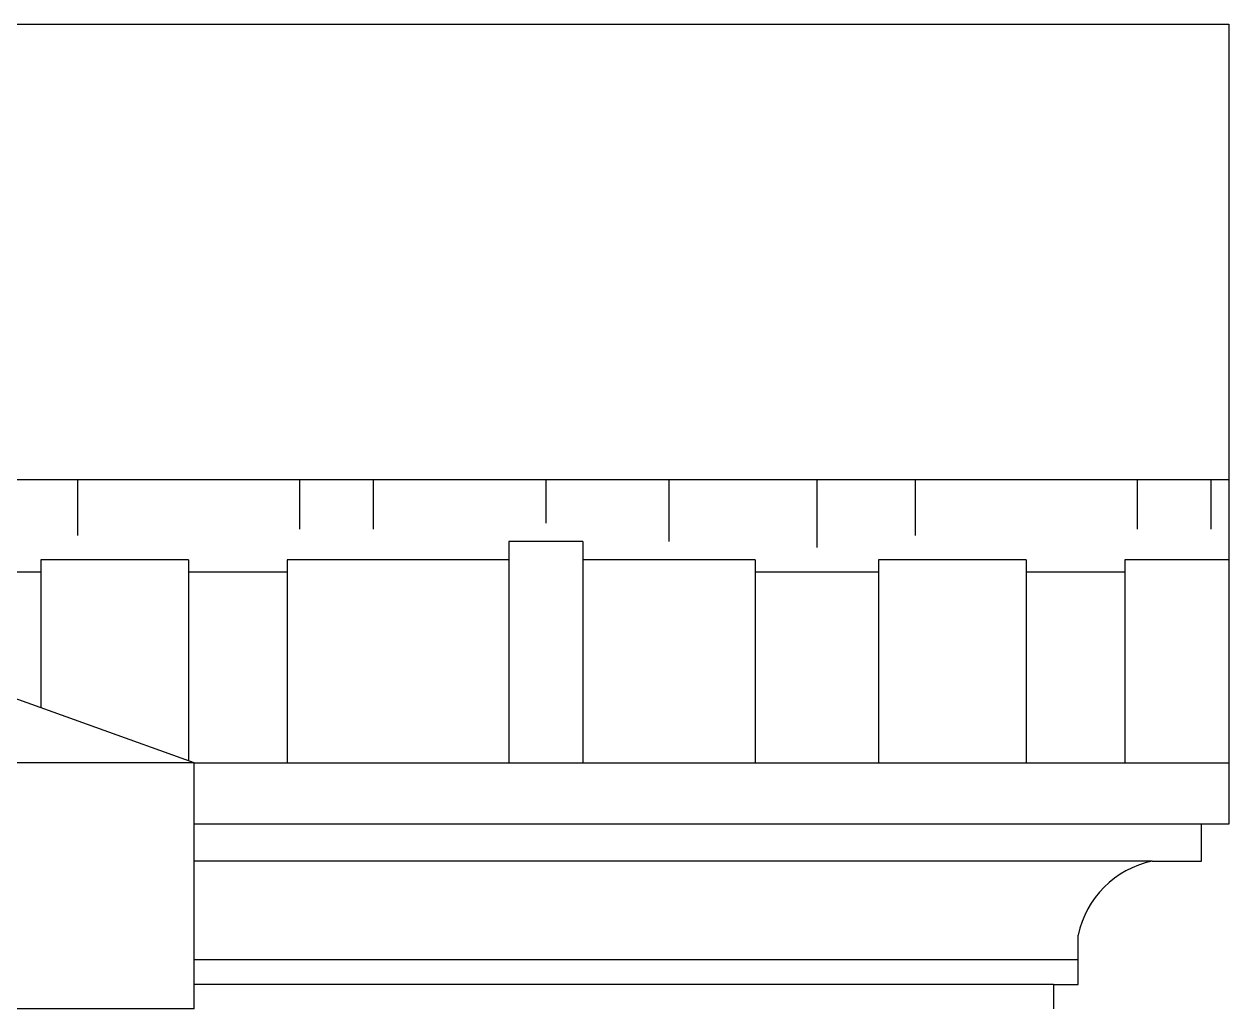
# Model space of a CAD drawing. Header units: inches. Extents: x 1397 to 20304, y -27267 to -746.
# Drawn here: x 17744.67 to 17769.12, y -22153.44 to -22133.44 of the extents above; entities that cross this region are included whole.
import ezdxf

# ---------------------------------------------------------------- set-up
doc = ezdxf.new("R2010")
doc.units = ezdxf.units.IN
doc.header["$LTSCALE"] = 17
doc.header["$MEASUREMENT"] = 0
doc.layers.add('25 BOT BAR', color=12, linetype='Continuous', lineweight=25)

# ---------------------------------------------------------------- blocks, each defined once
blk = doc.blocks.new('A$C261f3448')
blk.add_line((0, 0), (40, 0))

msp = doc.modelspace()

# ---------------------------------------------------------------- hatches: boundary and pattern name
at = {"layer": '25 BOT BAR'}
h = msp.add_hatch(dxfattribs=at)
h.set_pattern_fill('AR-RSHKE', color=8, scale=0.5, angle=180)
h.set_pattern_definition([(180, (0, -832.328), (-12.75, -6), [3, -2.5, 3.5, -1.5, 4.5, -2]), (180, (-3, -832.578), (-12.75, -6), [2.5, -9.5, 2, -3]), (180, (-9, -831.953), (-12.75, -6), [1.5, -15.5]), (270, (0, -832.328), (4.25, -6), [5.75, -18.25]), (270, (-3, -832.328), (4.25, -6), [5.625, -18.375]), (270, (-5.5, -832.328), (4.25, -6), [5.25, -18.75]), (270, (-9, -831.953), (4.25, -6), [5.75, -18.25]), (270, (-10.5, -831.953), (4.25, -6), [5.75, -18.25]), (270, (-15, -832.328), (4.25, -6), [5.5, -18.5])])
h.paths.add_polyline_path([(17769.12, -22142.689), (17732.12, -22142.689), (17748.12, -22148.439), (17769.12, -22148.439), (17769.12, -22148.439)])

# ---------------------------------------------------------------- linework, layer by layer
for p, q in [((17769.12, -22133.439), (17769.12, -22148.439)), ((17748.12, -22148.439), (17729.12, -22141.611)), ((17732.12, -22142.689), (17769.12, -22142.689)), ((17748.12, -22148.439), (17729.12, -22148.439)), ((17748.12, -22153.439), (17748.12, -22148.439)), ((17748.12, -22148.439), (17769.12, -22148.439)), ((17748.12, -22153.439), (17748.12, -22148.439)), ((17769.12, -22148.439), (17769.12, -22149.69)), ((17769.12, -22149.69), (17748.12, -22149.69)), ((17768.561, -22150.439), (17768.561, -22149.69)), ((17767.561, -22150.439), (17748.12, -22150.439)), ((17767.561, -22150.439), (17768.561, -22150.439)), ((17766.061, -22152.44), (17766.061, -22151.94)), ((17766.061, -22152.44), (17748.12, -22152.44)), ((17766.061, -22152.94), (17766.061, -22152.44)), ((17765.561, -22152.94), (17748.12, -22152.94)), ((17765.561, -22152.94), (17765.561, -22153.439)), ((17765.561, -22152.94), (17766.061, -22152.94)), ((17748.12, -22153.439), (17729.12, -22153.439))]:
    msp.add_line(p, q, dxfattribs=at)
msp.add_arc((17767.957, -22152.335), 1.937, 101.7959, 168.2044, dxfattribs=at)

# ---------------------------------------------------------------- block references
msp.add_blockref('A$C261f3448', (17729.12, -22133.439), dxfattribs=at)

doc.saveas('drawing.dxf')
